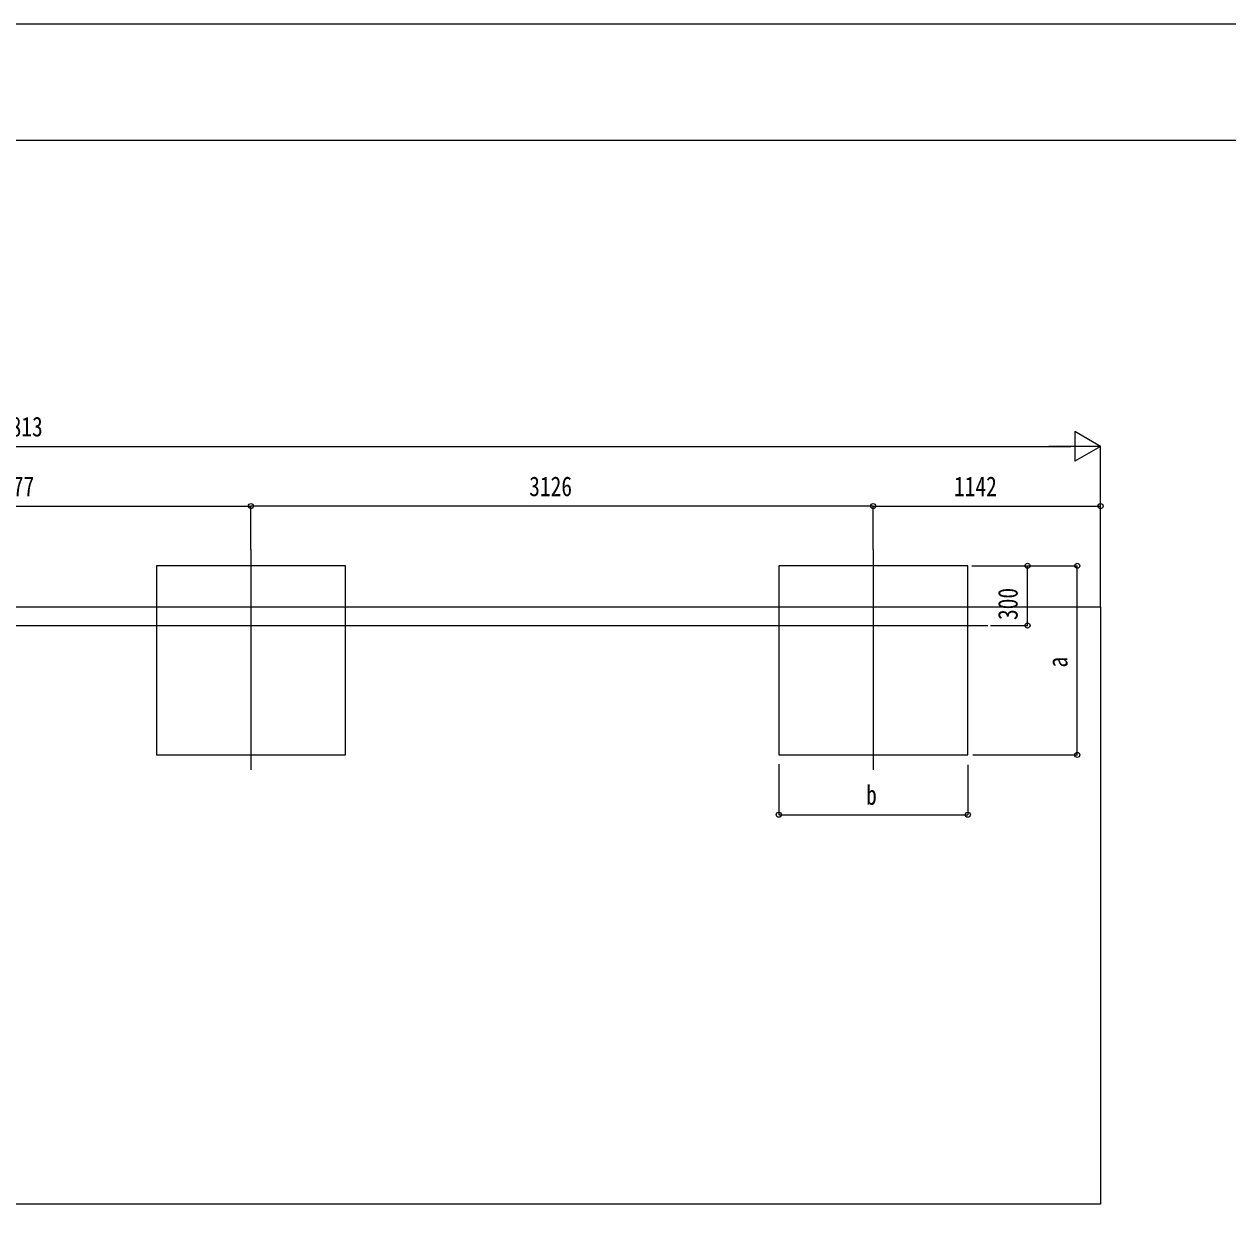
# Model space of a CAD drawing. Units: millimetres, scale not verified. Extents: x -12615 to 12615, y -8910 to 8910.
# Drawn here: x 520 to 6568, y 2888 to 8910 of the extents above; entities that cross this region are included whole.
import ezdxf
from ezdxf.enums import TextEntityAlignment as Align

# ---------------------------------------------------------------- set-up
doc = ezdxf.new("R2010")
doc.units = ezdxf.units.MM
doc.header["$LTSCALE"] = 50
for name, color, linetype in [('0-4_YKK_12', 2, 'Continuous'), ('0-6_YKK_A1', 4, 'Continuous'), ('0-8_YKK_ZWAK', 7, 'Continuous')]:
    doc.layers.add(name, color=color, linetype=linetype)
doc.layers.add('0-7_YKK_D', color=6, linetype='Continuous', lineweight=18)
doc.styles.add('ＭＳ ゴシック', font='')
doc.styles.get('ＭＳ ゴシック').set_extended_font_data('MS Gothic')

msp = doc.modelspace()

# ---------------------------------------------------------------- linework, layer by layer
at = {"layer": '0-4_YKK_12'}
for p, q in [((1660.06, 6270.26), (1660.06, 5163.61)), ((4786.06, 6270.26), (4786.06, 5163.61)), ((-4391.6, 5889), (5361.48, 5889))]:
    msp.add_line(p, q, dxfattribs=at)
at = {"layer": '0-6_YKK_A1'}
for p, q in [((-4884.94, 5983), (5928.06, 5983)), ((5928.06, 5983), (5928.06, 2983)), ((5928.06, 2983), (-4884.94, 2983))]:
    msp.add_line(p, q, dxfattribs=at)
for points in [[(1185.06, 5239), (2135.06, 5239), (2135.06, 6189), (1185.06, 6189)], [(4311.06, 5239), (5261.06, 5239), (5261.06, 6189), (4311.06, 6189)]]:
    msp.add_lwpolyline(points, close=True, dxfattribs=at)
at = {"layer": '0-7_YKK_D', "color": 1}
for p, q in [((5927.92, 6789), (5798.01, 6864)), ((5798.01, 6864), (5798.01, 6714)), ((-4735.08, 6789), (5777.92, 6789)), ((5927.92, 6789), (5668.11, 6789)), ((5927.92, 6789), (5798.01, 6714)), ((5927.92, 5984), (5927.92, 6790)), ((-616.94, 6489), (1660.06, 6489)), ((1660.06, 6271.26), (1660.06, 6490)), ((1660.06, 6271.26), (1660.06, 6490)), ((4786.06, 6489), (1660.06, 6489)), ((4786.06, 6271.26), (4786.06, 6490)), ((4786.06, 6271.26), (4786.06, 6490)), ((4786.06, 6489), (5928.06, 6489)), ((5928.06, 5984), (5928.06, 6490)), ((5281.79, 6189), (5562.06, 6189)), ((5281.79, 6189), (5812.06, 6189)), ((5561.06, 5889), (5561.06, 6189)), ((5811.06, 5239), (5811.06, 6189)), ((5374.67, 5889), (5562.06, 5889)), ((5286.88, 5239), (5812.06, 5239)), ((4311.06, 5191.91), (4311.06, 4938)), ((5261.06, 5189.98), (5261.06, 4938)), ((4311.06, 4939), (5261.06, 4939))]:
    msp.add_line(p, q, dxfattribs=at)
for centre in [(1660.06, 6489), (1660.06, 6489), (4786.06, 6489), (4786.06, 6489), (5928.06, 6489), (5561.06, 6189), (5811.06, 6189), (5561.06, 5889), (5811.06, 5239), (4311.06, 4939), (5261.06, 4939)]:
    msp.add_circle(centre, 12.75, dxfattribs=at)
at = {"layer": '0-8_YKK_ZWAK'}
msp.add_line((11685.06, 8325), (-11714.94, 8325), dxfattribs=at)
msp.add_lwpolyline([(-12615, -8910), (12615, -8910), (12615, 8910), (-12615, 8910)], close=True, dxfattribs=at)

# ---------------------------------------------------------------- texts
at = {"layer": '0-7_YKK_D', "color": 1, "style": 'ＭＳ ゴシック', "width": 0.8}
for s, p in [('Lt=10813', (183.02, 6809)), ('2277', (355.96, 6509)), ('3126', (3057.46, 6509)), ('1142', (5191.46, 6509)), ('b', (4750.06, 4959))]:
    msp.add_text(s, height=98.97, dxfattribs=at).set_placement(p, align=Align.BOTTOM_LEFT)
for s, p in [('300', (5541.06, 5916.6)), ('a', (5791.06, 5678))]:
    msp.add_text(s, height=98.97, rotation=90, dxfattribs=at).set_placement(p, align=Align.BOTTOM_LEFT)

doc.saveas('drawing.dxf')
